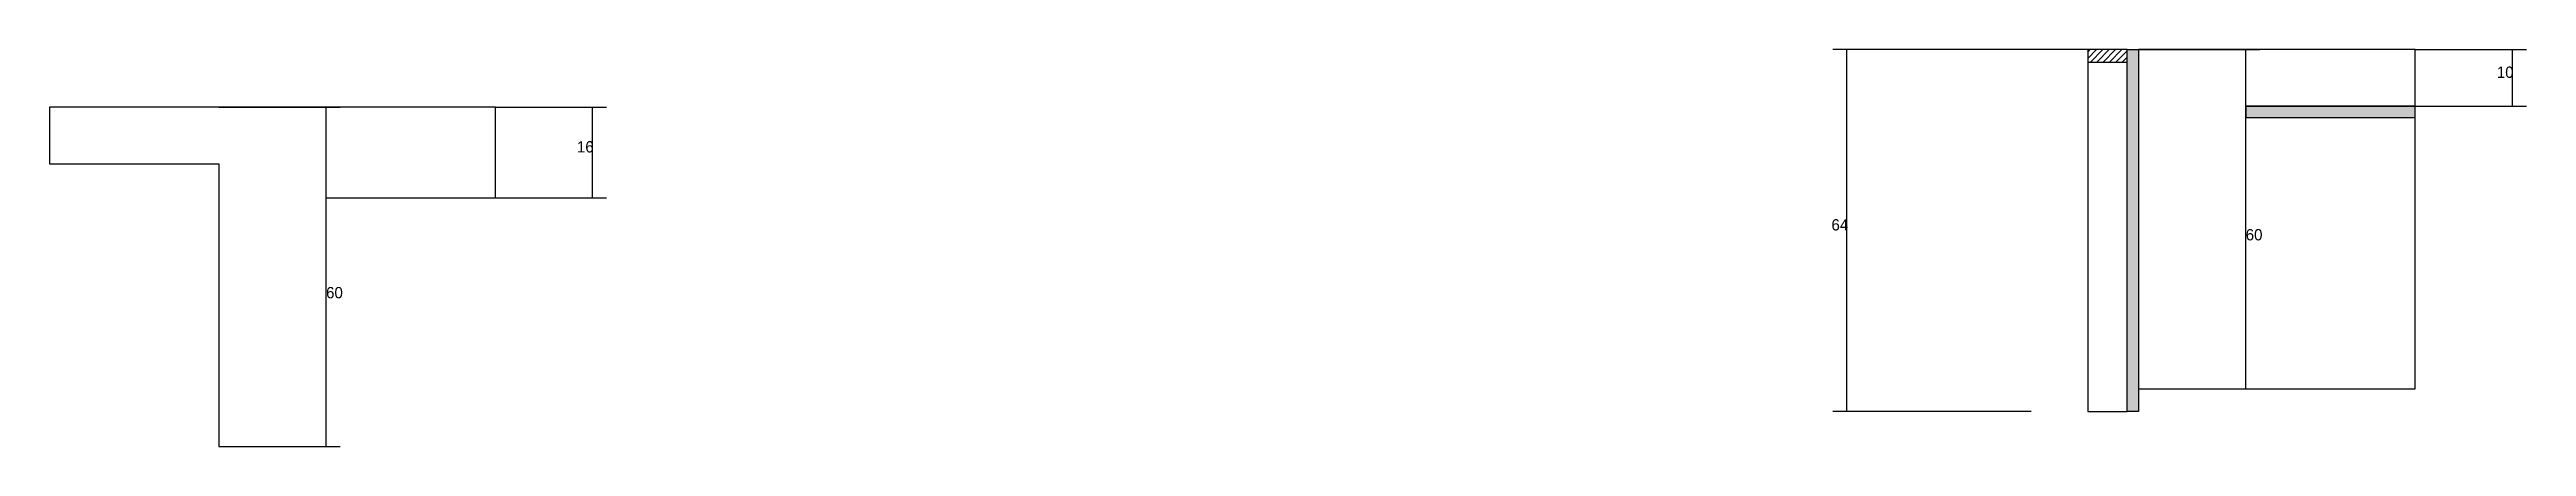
# Model space of a CAD drawing. Header units: metres. Extents: x -10224 to -9163, y 11970 to 13246.
# Drawn here: x -10114 to -9236, y 11970 to 12110 of the extents above.
import ezdxf

# ---------------------------------------------------------------- set-up
doc = ezdxf.new("R2010")
doc.units = ezdxf.units.M
for name, color, linetype in [('CONCRETO', 251, 'Continuous'), ('COTA', 241, 'Continuous'), ('Cota Seção (2x)', 4, 'Continuous'), ('Hachura', 253, 'Continuous'), ('Madeira', 126, 'Continuous'), ('Painéis', 200, 'Continuous')]:
    doc.layers.add(name, color=color, linetype=linetype)

msp = doc.modelspace()

# ---------------------------------------------------------------- hatches: boundary and pattern name
at = {"layer": 'Hachura'}
h = msp.add_hatch(dxfattribs=at)
h.set_pattern_fill('ANSI31', scale=0.5)
h.paths.add_polyline_path([(-9391.5, 12110.4), (-9391.5, 12106), (-9391.5, 12106), (-9377.5, 12106), (-9377.5, 12106), (-9377.5, 12110.4), (-9377.5, 12110.4), (-9391.5, 12110.4)])
h = msp.add_hatch(color=8, dxfattribs=at)
h.dxf.hatch_style = 1
h.paths.add_polyline_path([(-9377.5, 12110.4), (-9373.5, 12110.4), (-9373.5, 12110.4), (-9373.5, 11982.4), (-9373.5, 11982.4), (-9377.5, 11982.4), (-9377.5, 11982.4), (-9377.5, 12110.4)])
h = msp.add_hatch(color=8, dxfattribs=at)
h.dxf.hatch_style = 1
h.paths.add_polyline_path([(-9275.5, 12086.4), (-9275.5, 12090.4), (-9275.5, 12090.4), (-9335.5, 12090.4), (-9335.5, 12090.4), (-9335.5, 12086.4), (-9335.5, 12086.4), (-9275.5, 12086.4)])

# ---------------------------------------------------------------- linework, layer by layer
at = {"layer": 'CONCRETO'}
for points in [[(-9275.5, 12090.4), (-9275.5, 12110.4), (-9373.5, 12110.4), (-9373.5, 12110.4), (-9373.5, 12110.4), (-9373.5, 11990.4), (-9335.5, 11990.4), (-9335.5, 12080.4), (-9335.5, 12090.4)], [(-9373.5, 11990.4), (-9275.5, 11990.4), (-9275.5, 12110.4), (-9373.5, 12110.4)], [(-9955.8, 12058), (-9955.8, 12090), (-10113.8, 12090), (-10113.8, 12070), (-10053.8, 12070), (-10053.8, 11970), (-10015.8, 11970), (-10015.8, 12048), (-10015.8, 12058)]]:
    msp.add_lwpolyline(points, close=True, dxfattribs=at)
at = {"layer": 'COTA'}
for p, q in [((-9391.5, 12110.4), (-9481.8, 12110.4)), ((-9476.8, 11982.4), (-9476.8, 12110.4)), ((-9275.5, 12110.4), (-9236, 12110.4)), ((-9241, 12090.4), (-9241, 12110.4)), ((-9955.8, 12090), (-9916.4, 12090)), ((-9921.4, 12058), (-9921.4, 12090)), ((-9275.5, 12090.4), (-9236, 12090.4)), ((-9955.8, 12058), (-9916.4, 12058)), ((-9411.5, 11982.4), (-9481.8, 11982.4))]:
    msp.add_line(p, q, dxfattribs=at)
at = {"layer": 'Cota Seção (2x)'}
for p, q in [((-9373.5, 12110.4), (-9330.5, 12110.4)), ((-9335.5, 11990.4), (-9335.5, 12110.4)), ((-10053.8, 12090), (-10010.8, 12090)), ((-10015.8, 11970), (-10015.8, 12090)), ((-9373.5, 11990.4), (-9330.5, 11990.4)), ((-10053.8, 11970), (-10010.8, 11970))]:
    msp.add_line(p, q, dxfattribs=at)
at = {"layer": 'Madeira'}
for points in [[(-9391.5, 12110.4), (-9391.5, 12106), (-9377.5, 12106), (-9377.5, 12110.4)], [(-9391.5, 11982.4), (-9377.5, 11982.4), (-9377.5, 12110.4), (-9391.5, 12110.4)]]:
    msp.add_lwpolyline(points, close=True, dxfattribs=at)
at = {"layer": 'Painéis'}
for points in [[(-9377.5, 12110.4), (-9373.5, 12110.4), (-9373.5, 11982.4), (-9377.5, 11982.4)], [(-9275.5, 12086.4), (-9275.5, 12090.4), (-9335.5, 12090.4), (-9335.5, 12086.4)]]:
    msp.add_lwpolyline(points, close=True, dxfattribs=at)

# ---------------------------------------------------------------- texts
at = {"layer": 'COTA'}
for s, p in [('10', (-9246.5, 12100.4)), ('16', (-9926.9, 12074)), ('64', (-9482.3, 12046.4))]:
    msp.add_text(s, height=4, dxfattribs=at).set_placement(p)
at = {"layer": 'Cota Seção (2x)'}
for p in [(-9335.5, 12042.9), (-10015.8, 12022.4)]:
    msp.add_text('60', height=4, dxfattribs=at).set_placement(p)

doc.saveas('drawing.dxf')
